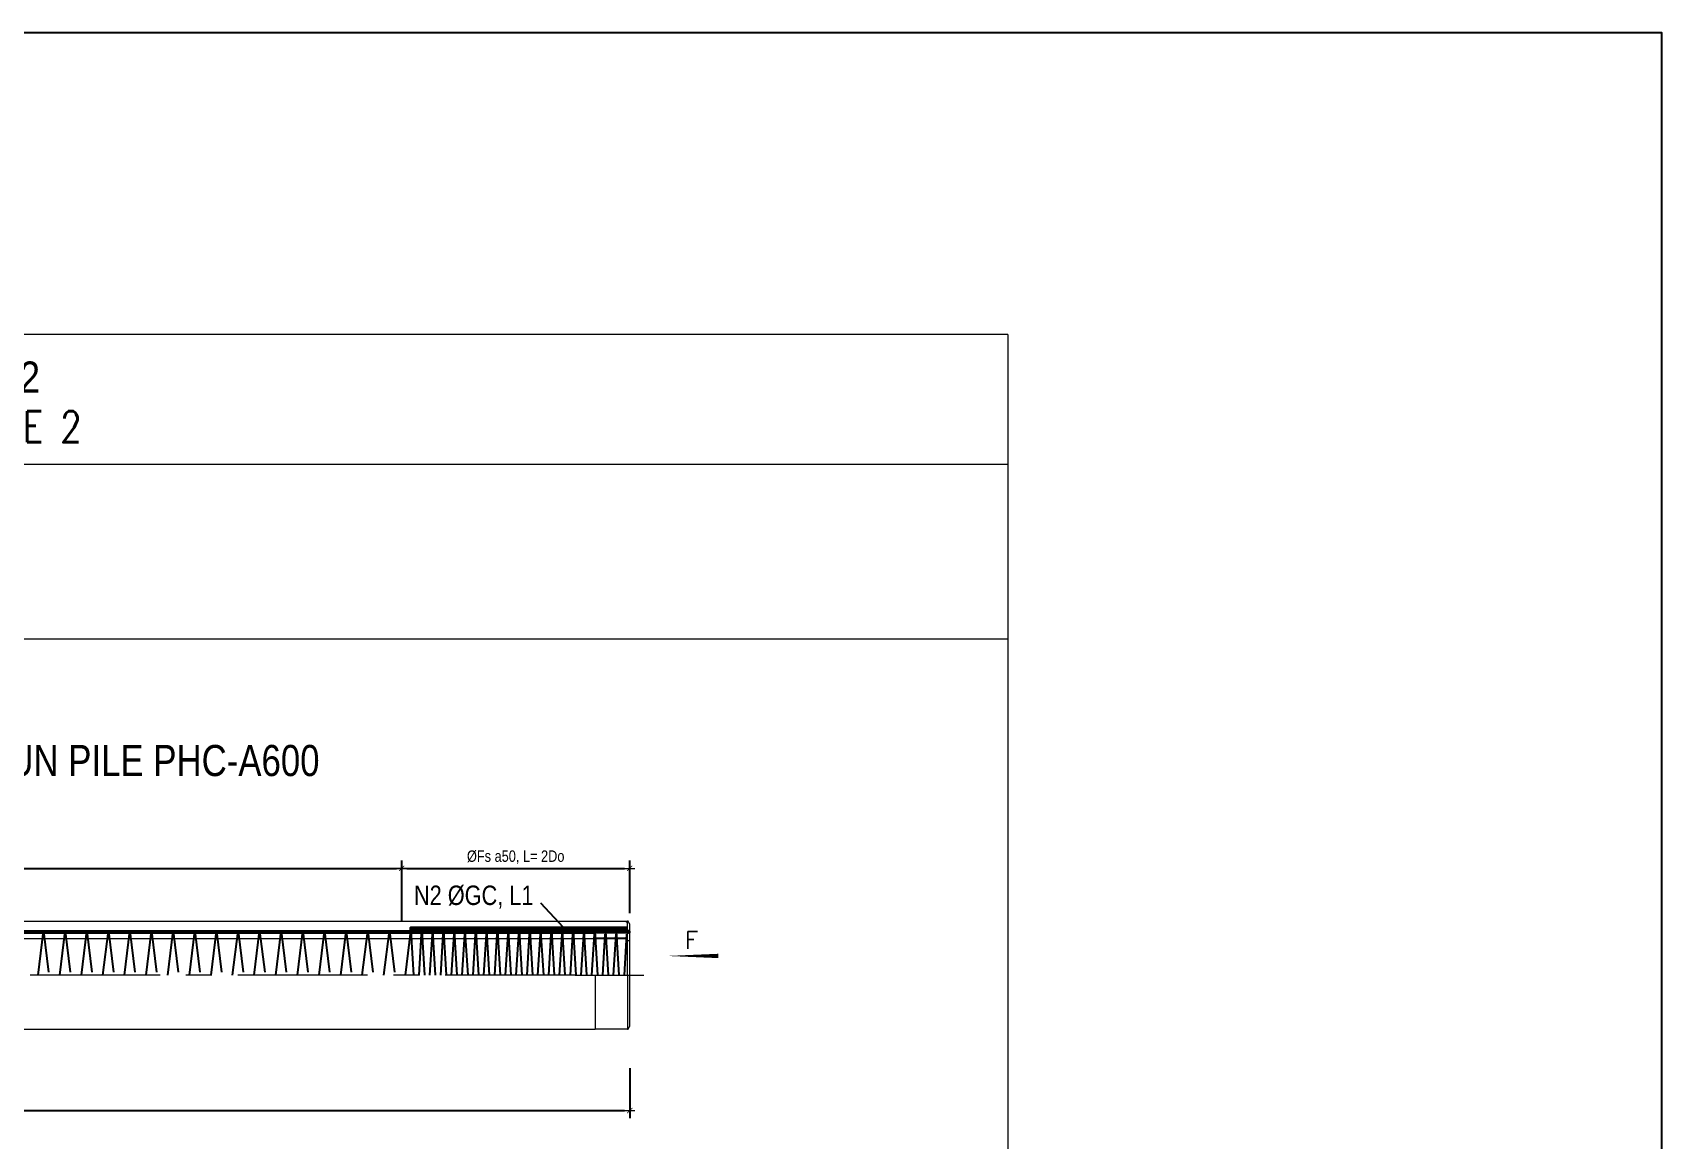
# Model space of a CAD drawing. Header units: millimetres. Extents: x -2123450 to -961021, y -260876 to 649159.
# Drawn here: x -1433235 to -1401835, y -69372 to -48019 of the extents above; entities that cross this region are included whole.
import ezdxf
from ezdxf.enums import TextEntityAlignment as Align

# ---------------------------------------------------------------- set-up
doc = ezdxf.new("R2010")
doc.units = ezdxf.units.MM
doc.header["$LTSCALE"] = 1000
doc.header["$MEASUREMENT"] = 0
doc.header["$PDMODE"] = 66
for name, pattern in [('CENTER2', [1.125, 0.75, -0.125, 0.125, -0.125]), ('CENTERX2', [4, 2.5, -0.5, 0.5, -0.5]), ('HIDDEN2', [4.7625, 3.175, -1.5875])]:
    doc.linetypes.add(name, pattern=pattern)
doc.layers.get('0').update_dxf_attribs({"linetype": 'CONTINUOUS'})
doc.layers.get('DEFPOINTS').update_dxf_attribs({"linetype": 'CONTINUOUS'})
for name, color, linetype, lineweight in [('NDC_S_AXIS', 5, 'CENTER2', 15), ('NDC_S_CONTINUOUS', 3, 'CONTINUOUS', 20), ('NDC_S_DIM', 1, 'CONTINUOUS', 9), ('NDC_S_ENG TEXT', 2, 'CONTINUOUS', 9), ('NDC_S_FOUNDATION NAME', 7, 'CONTINUOUS', 20), ('NDC_S_HATCH MATERIAL', 8, 'CONTINUOUS', 13), ('NDC_S_REBAR', 4, 'CONTINUOUS', 35), ('NDC_S_STIRRUP', 2, 'CONTINUOUS', 25), ('NDC_S_VN TEXT', 7, 'CONTINUOUS', 9), ('netmanh', 6, 'CONTINUOUS', 15), ('Thep', 1, 'CONTINUOUS', 30)]:
    doc.layers.add(name, color=color, linetype=linetype, lineweight=lineweight)
doc.styles.add('NDC_ARIAL', font='arial.ttf', dxfattribs={"width": 0.8})
doc.styles.add('NDC_ROMANS', font='romans.shx', dxfattribs={"width": 0.8, "bigfont": 'vns.shx'})
doc.styles.get("Standard").update_dxf_attribs({"font": 'romans.shx', "bigfont": 'vns.shx'})
doc.dimstyles.new('DIM', dxfattribs={"dimtxt": 0.03, "dimasz": 0.035, "dimexe": 0.03, "dimexo": 0.03, "dimgap": 0.005, "dimtad": 1, "dimdec": 0, "dimlfac": 10000, "dimzin": 0, "dimdsep": 46, "dimtxsty": 'NDC_ARIAL', "dimblk": 'DOTSMALL', "dimcen": 0.05, "dimclrd": 1, "dimclre": 1, "dimadec": 0, "dimazin": 0, "dimtfac": 1, "dimtdec": 0, "dimtofl": 0, "dimtmove": 0, "dimatfit": 3, "dimfxl": 0.03, "dimtolj": 1, "dimtzin": 0, "dimarcsym": 0})
doc.dimstyles.new('NDC_1-100', dxfattribs={"dimscale": 100, "dimtxt": 2.2, "dimasz": 1, "dimexe": 1.5, "dimexo": 2, "dimgap": 0.8, "dimtad": 1, "dimdec": 0, "dimdsep": 46, "dimtxsty": 'NDC_ARIAL', "dimblk": 'DIMMARK', "dimcen": 49999.938995, "dimdle": 1.5, "dimclrd": 1, "dimclre": 1, "dimclrt": 3, "dimadec": 0, "dimazin": 0, "dimtfac": 1, "dimtdec": 0, "dimtix": 1, "dimtmove": 2, "dimatfit": 3, "dimfxl": 1, "dimarcsym": 0})

# ---------------------------------------------------------------- blocks, each defined once
blk = doc.blocks.new('DIMMARK')
at = {"layer": 'NDC_S_DIM', "color": 1}
blk.add_line((-1.5, 0), (1, 0), dxfattribs=at)
at = {"layer": 'NDC_S_DIM', "color": 2, "const_width": 0.15}
blk.add_lwpolyline([(-0.5, -0.5), (0.5, 0.5)], dxfattribs=at)
blk = doc.blocks.new('*D1174')
at = {"layer": 'DEFPOINTS', "color": 0, "transparency": 16777216}
for p in [(-1426120, -64129), (-1454059, -64948), (-1426120, -64948)]:
    blk.add_point(p, dxfattribs=at)
at = {"layer": 'NDC_S_DIM', "color": 1, "lineweight": -2, "transparency": 16777216}
for p, q in [((-1454059, -64748), (-1454059, -63979)), ((-1426120, -64748), (-1426120, -63979)), ((-1453959, -64129), (-1426220, -64129))]:
    blk.add_line(p, q, dxfattribs=at)
at = {"layer": 'NDC_S_DIM', "color": 1, "lineweight": -2, "transparency": 16777216, "xscale": 100, "yscale": 100, "zscale": 100, "rotation": 180}
blk.add_blockref('DIMMARK', (-1454059, -64129), dxfattribs=at)
at = {"layer": 'NDC_S_DIM', "color": 1, "lineweight": -2, "transparency": 16777216, "xscale": 100, "yscale": 100, "zscale": 100}
blk.add_blockref('DIMMARK', (-1426120, -64129), dxfattribs=at)
at = {"layer": 'NDC_S_DIM', "color": 3, "transparency": 16777216, "insert": (-1440089, -63930), "char_height": 220, "attachment_point": 5, "style": 'NDC_ARIAL'}
blk.add_mtext('ØFs a100', dxfattribs=at)
blk = doc.blocks.new('*D1175')
at = {"layer": 'DEFPOINTS', "color": 0, "transparency": 16777216}
for p in [(-1421724, -64129), (-1421724, -65194), (-1426120, -65338)]:
    blk.add_point(p, dxfattribs=at)
at = {"layer": 'NDC_S_DIM', "color": 1, "lineweight": -2, "transparency": 16777216}
for p, q in [((-1426120, -65138), (-1426120, -63979)), ((-1421724, -64994), (-1421724, -63979)), ((-1426020, -64129), (-1421824, -64129))]:
    blk.add_line(p, q, dxfattribs=at)
at = {"layer": 'NDC_S_DIM', "color": 1, "lineweight": -2, "transparency": 16777216, "xscale": 100, "yscale": 100, "zscale": 100, "rotation": 180}
blk.add_blockref('DIMMARK', (-1426120, -64129), dxfattribs=at)
at = {"layer": 'NDC_S_DIM', "color": 1, "lineweight": -2, "transparency": 16777216, "xscale": 100, "yscale": 100, "zscale": 100}
blk.add_blockref('DIMMARK', (-1421724, -64129), dxfattribs=at)
at = {"layer": 'NDC_S_DIM', "color": 3, "transparency": 16777216, "insert": (-1423922, -63913), "char_height": 220, "attachment_point": 5, "style": 'NDC_ARIAL'}
blk.add_mtext('ØFs a50, L= 2Do', dxfattribs=at)
blk = doc.blocks.new('*D1176')
at = {"layer": 'DEFPOINTS', "color": 0, "transparency": 16777216}
for p in [(-1458491, -67778), (-1421724, -67778), (-1421724, -68796)]:
    blk.add_point(p, dxfattribs=at)
at = {"layer": 'NDC_S_DIM', "color": 1, "lineweight": -2, "transparency": 16777216}
for p, q in [((-1458491, -67978), (-1458491, -68946)), ((-1421724, -67978), (-1421724, -68946)), ((-1458391, -68796), (-1421824, -68796))]:
    blk.add_line(p, q, dxfattribs=at)
at = {"layer": 'NDC_S_DIM', "color": 1, "lineweight": -2, "transparency": 16777216, "xscale": 100, "yscale": 100, "zscale": 100, "rotation": 180}
blk.add_blockref('DIMMARK', (-1458491, -68796), dxfattribs=at)
at = {"layer": 'NDC_S_DIM', "color": 1, "lineweight": -2, "transparency": 16777216, "xscale": 100, "yscale": 100, "zscale": 100}
blk.add_blockref('DIMMARK', (-1421724, -68796), dxfattribs=at)
at = {"layer": 'NDC_S_DIM', "color": 3, "transparency": 16777216, "insert": (-1440108, -68606), "char_height": 220, "attachment_point": 5, "style": 'NDC_ARIAL'}
blk.add_mtext('L ', dxfattribs=at)
blk = doc.blocks.new('daucocmangxong 3.0 khong be tong')
at = {"layer": 'NDC_S_AXIS', "linetype": 'CENTERX2'}
blk.add_line((0.093, 0.25), (-0.2262, 0.25), dxfattribs=at)
at = {"layer": 'NDC_S_CONTINUOUS'}
for p, q in [((-0.155, 0.4565), (-0.16, 0.4565)), ((-0.155, 0.4565), (-0.155, 0.4545)), ((-0.155, 0.4545), (-0.148, 0.4545)), ((-0.148, 0.497), (-0.148, 0.4535)), ((-0.155, 0.4435), (-0.16, 0.4435)), ((-0.148, 0.41), (-0.16, 0.41)), ((-0.155, 0.4455), (-0.155, 0.4435)), ((-0.155, 0.4455), (-0.148, 0.4455)), ((-0.148, 0.4465), (-0.148, 0.25)), ((-0.15, 0.25), (-0.15, 0)), ((0, 0.25), (0, 0)), ((-0.15, 0), (0, 0))]:
    blk.add_line(p, q, dxfattribs=at)
blk.add_lwpolyline([(-0.15, 0.002), (-0.15, 0), (-0.153, 0), (-0.159, 0.012), (-0.16, 0.012), (-0.16, 0.488), (-0.159, 0.488), (-0.153, 0.5), (-0.15, 0.5), (-0.15, 0.497)], dxfattribs=at)
at = {"layer": 'NDC_S_REBAR'}
for p, q in [((-0.156, 0.4535), (0, 0.4535)), ((-0.156, 0.4465), (0, 0.4465))]:
    blk.add_line(p, q, dxfattribs=at)
at = {"layer": 'NDC_S_STIRRUP'}
blk.add_line((-0.148, 0.42), (0, 0.42), dxfattribs=at)
at = {"layer": 'netmanh'}
blk.add_arc((-0.148, 0.497), 0.003, 270, 0, dxfattribs=at)
at = {"layer": 'Thep'}
blk.add_ellipse((-0.1575, 0.4501), major_axis=(0, 0.0055), ratio=0.363902, start_param=5.391025, end_param=10.293338, dxfattribs=at)
blk = doc.blocks.new('thep gia cuong')
at = {"layer": 'NDC_S_REBAR'}
blk.add_lwpolyline([(0, -0.014), (1, -0.014), (1, 0), (0, 0)], dxfattribs=at)
blk = doc.blocks.new('_DotSmall')
at = {"color": 0, "linetype": 'ByBlock', "lineweight": 9, "const_width": 0.5}
blk.add_lwpolyline([(-0.0625, 0, 1), (0.0625, 0, 1)], format="xyb", close=True, dxfattribs=at)

msp = doc.modelspace()

# ---------------------------------------------------------------- linework, layer by layer
at = {"layer": 'DEFPOINTS'}
msp.add_lwpolyline([(-1527984.86, -48018.96), (-1401834.86, -48018.96), (-1401834.86, -137118.96), (-1527984.86, -137118.96)], close=True, dxfattribs=at)
at = {"layer": 'NDC_S_AXIS', "linetype": 'CENTERX2'}
msp.add_line((-1422778.63, -66185.91), (-1457436.68, -66185.91), dxfattribs=at)
at = {"layer": 'NDC_S_CONTINUOUS'}
for p, q in [((-1414434.86, -53837.68), (-1499370.29, -53837.68)), ((-1414434.86, -53837.68), (-1414434.86, -134568.96)), ((-1466881.82, -56336.76), (-1414434.86, -56336.76)), ((-1414434.86, -59708.47), (-1489794.93, -59708.47)), ((-1457824.32, -65144.24), (-1421765.99, -65144.24)), ((-1457824.32, -65477.57), (-1422390.99, -65477.57)), ((-1457824.32, -67227.57), (-1422390.99, -67227.57))]:
    msp.add_line(p, q, dxfattribs=at)
at = {"layer": 'NDC_S_HATCH MATERIAL'}
msp.add_lwpolyline([(-1420016.85, -65816.29, 83.33, 16.67, 0), (-1420809.68, -65816.29, 416.67, 0, 0), (-1420969.72, -65816.29, 0, 0, 0)], format="xyseb", dxfattribs=at)
at = {"layer": 'NDC_S_REBAR'}
for p, q in [((-1457824.32, -65337.99), (-1422390.99, -65337.99)), ((-1457824.32, -65367.16), (-1422390.99, -65367.16))]:
    msp.add_line(p, q, dxfattribs=at)
at = {"layer": 'NDC_S_STIRRUP'}
for p, q in [((-1433128.49, -66185.91), (-1433024.32, -65337.99)), ((-1432711.82, -66185.91), (-1432607.66, -65337.99)), ((-1432295.16, -66185.91), (-1432190.99, -65337.99)), ((-1431878.49, -66185.91), (-1431774.32, -65337.99)), ((-1431461.82, -66185.91), (-1431357.66, -65337.99)), ((-1431045.16, -66185.91), (-1430940.99, -65337.99)), ((-1430628.49, -66185.91), (-1430524.32, -65337.99)), ((-1430211.82, -66185.91), (-1430107.66, -65337.99)), ((-1429795.16, -66185.91), (-1429690.99, -65337.99)), ((-1429378.49, -66185.91), (-1429274.32, -65337.99)), ((-1428961.82, -66185.91), (-1428857.66, -65337.99)), ((-1428545.16, -66185.91), (-1428440.99, -65337.99)), ((-1428128.49, -66185.91), (-1428024.32, -65337.99)), ((-1427711.82, -66185.91), (-1427607.66, -65337.99)), ((-1427295.16, -66185.91), (-1427190.99, -65337.99)), ((-1426878.49, -66185.91), (-1426774.32, -65337.99)), ((-1426461.82, -66185.91), (-1426357.66, -65337.99)), ((-1426045.16, -66185.91), (-1425940.99, -65337.99)), ((-1425940.99, -65337.99), (-1425888.91, -66185.91)), ((-1425732.66, -65337.99), (-1425680.57, -66185.91)), ((-1425524.32, -65337.99), (-1425472.24, -66185.91)), ((-1425315.99, -65337.99), (-1425263.91, -66185.91)), ((-1425107.66, -65337.99), (-1425055.57, -66185.91)), ((-1424899.32, -65337.99), (-1424847.24, -66185.91)), ((-1424690.99, -65337.99), (-1424638.91, -66185.91)), ((-1424482.66, -65337.99), (-1424430.57, -66185.91)), ((-1424274.32, -65337.99), (-1424222.24, -66185.91)), ((-1424065.99, -65337.99), (-1424013.91, -66185.91)), ((-1423857.66, -65337.99), (-1423805.57, -66185.91)), ((-1423649.32, -65337.99), (-1423597.24, -66185.91)), ((-1423440.99, -65337.99), (-1423388.91, -66185.91)), ((-1423232.66, -65337.99), (-1423180.57, -66185.91)), ((-1423024.32, -65337.99), (-1422972.24, -66185.91)), ((-1422815.99, -65337.99), (-1422763.91, -66185.91)), ((-1422607.66, -65337.99), (-1422555.57, -66185.91)), ((-1422399.32, -65337.99), (-1422347.24, -66185.91)), ((-1422190.99, -65337.99), (-1422138.91, -66185.91)), ((-1421982.66, -65337.99), (-1421930.57, -66185.91))]:
    msp.add_line(p, q, dxfattribs=at)
at = {"layer": 'NDC_S_STIRRUP', "linetype": 'HIDDEN2', "ltscale": 0.25}
for p, q in [((-1433024.32, -65337.99), (-1432920.16, -66185.91)), ((-1432607.66, -65337.99), (-1432503.49, -66185.91)), ((-1432190.99, -65337.99), (-1432086.82, -66185.91)), ((-1431774.32, -65337.99), (-1431670.16, -66185.91)), ((-1431357.66, -65337.99), (-1431253.49, -66185.91)), ((-1430940.99, -65337.99), (-1430836.82, -66185.91)), ((-1430524.32, -65337.99), (-1430420.16, -66185.91)), ((-1430107.66, -65337.99), (-1430003.49, -66185.91)), ((-1429690.99, -65337.99), (-1429586.82, -66185.91)), ((-1429274.32, -65337.99), (-1429170.16, -66185.91)), ((-1428857.66, -65337.99), (-1428753.49, -66185.91)), ((-1428440.99, -65337.99), (-1428336.82, -66185.91)), ((-1428024.32, -65337.99), (-1427920.16, -66185.91)), ((-1427607.66, -65337.99), (-1427503.49, -66185.91)), ((-1427190.99, -65337.99), (-1427086.82, -66185.91)), ((-1426774.32, -65337.99), (-1426670.16, -66185.91)), ((-1426357.66, -65337.99), (-1426253.49, -66185.91)), ((-1425784.74, -66185.91), (-1425732.66, -65337.99)), ((-1425576.41, -66185.91), (-1425524.32, -65337.99)), ((-1425368.07, -66185.91), (-1425315.99, -65337.99)), ((-1425159.74, -66185.91), (-1425107.66, -65337.99)), ((-1424951.41, -66185.91), (-1424899.32, -65337.99)), ((-1424743.07, -66185.91), (-1424690.99, -65337.99)), ((-1424534.74, -66185.91), (-1424482.66, -65337.99)), ((-1424326.41, -66185.91), (-1424274.32, -65337.99)), ((-1424118.07, -66185.91), (-1424065.99, -65337.99)), ((-1423909.74, -66185.91), (-1423857.66, -65337.99)), ((-1423701.41, -66185.91), (-1423649.32, -65337.99)), ((-1423493.07, -66185.91), (-1423440.99, -65337.99)), ((-1423284.74, -66185.91), (-1423232.66, -65337.99)), ((-1423076.41, -66185.91), (-1423024.32, -65337.99)), ((-1422868.07, -66185.91), (-1422815.99, -65337.99)), ((-1422659.74, -66185.91), (-1422607.66, -65337.99)), ((-1422451.41, -66185.91), (-1422399.32, -65337.99)), ((-1422243.07, -66185.91), (-1422190.99, -65337.99)), ((-1422034.74, -66185.91), (-1421982.66, -65337.99)), ((-1421826.41, -66185.91), (-1421774.32, -65337.99))]:
    msp.add_line(p, q, dxfattribs=at)

# ---------------------------------------------------------------- block references
at = {"layer": 'NDC_S_HATCH MATERIAL', "xscale": -4166.666667932241, "yscale": 4166.666667932241, "zscale": 4166.666667932241}
for name, p in [('thep gia cuong', (-1421774.32, -65265.14)), ('daucocmangxong 3.0 khong be tong', (-1422390.99, -67227.57))]:
    msp.add_blockref(name, p, dxfattribs=at)

# ---------------------------------------------------------------- texts
at = {"layer": 'NDC_S_ENG TEXT', "style": 'NDC_ROMANS', "width": 0.8}
msp.add_text('DETAIL OF SPUN PILE PHC600 - MASS PILE TYPE 2', height=600, dxfattribs=at).set_placement((-1440765.43, -55914.92), align=Align.CENTER)
at = {"layer": 'NDC_S_FOUNDATION NAME', "style": 'NDC_ARIAL', "width": 0.85}
msp.add_text('CHI TIẾT CỌC PHC600 - CỌC ĐẠI TRÀ LOẠI 2 ', height=600, dxfattribs=at).set_placement((-1440630.85, -54634.34), align=Align.MIDDLE)
at = {"layer": 'NDC_S_VN TEXT', "lineweight": 100, "style": 'NDC_ARIAL', "width": 0.8}
msp.add_text('CỌC BÊ TÔNG LY TÂM ỨNG SUẤT TRƯỚC/ CONCRETE SPUN PILE PHC-A600', height=600, dxfattribs=at).set_placement((-1440186.82, -62349.45), align=Align.CENTER)
at = {"layer": 'NDC_S_VN TEXT'}
msp.add_text('F', height=333.33, dxfattribs=at).set_placement((-1420658.73, -65676.41))
at = {"layer": 'NDC_S_VN TEXT', "insert": (-1423578.11, -64459.52), "char_height": 375, "attachment_point": 3, "style": 'NDC_ARIAL'}
msp.add_mtext('\\A1;N2 ØGC, L1', dxfattribs=at)

# ---------------------------------------------------------------- dimensions: what is measured, and where the dimension line sits
at = {"layer": 'NDC_S_DIM'}
for base, p1, p2, text, picture, middle in [((-1421724.32, -64128.8), (-1426120.28, -65337.99), (-1421724.32, -65194.24), 'ØFs a50, L= 2Do', '*D1175', (-1423922.3, -63912.99)), ((-1426120.28, -64128.8), (-1454058.59, -64948.33), (-1426120.28, -64948.33), 'ØFs a100', '*D1174', (-1440089.44, -63930.32)), ((-1421724.32, -68795.59), (-1458490.99, -67777.57), (-1421724.32, -67777.57), 'L ', '*D1176', (-1440107.66, -68605.59))]:
    dim = msp.add_linear_dim(base=base, p1=p1, p2=p2, text=text, dimstyle='NDC_1-100', dxfattribs=at)
    dim.commit()
    dim.dimension.update_dxf_attribs({"geometry": picture, "text_midpoint": middle})

# ---------------------------------------------------------------- leaders
at = {"layer": 'NDC_S_VN TEXT', "annotation_type": 0, "has_hookline": 1, "hookline_direction": 1, "text_width": 2197}
msp.add_leader([(-1423003.44, -65265.14), (-1423437.91, -64800.96), (-1423437.94, -64800.96)], dimstyle='DIM', override={"dimgap": 0.005, "dimtad": 0}, dxfattribs=at)

doc.saveas('drawing.dxf')
